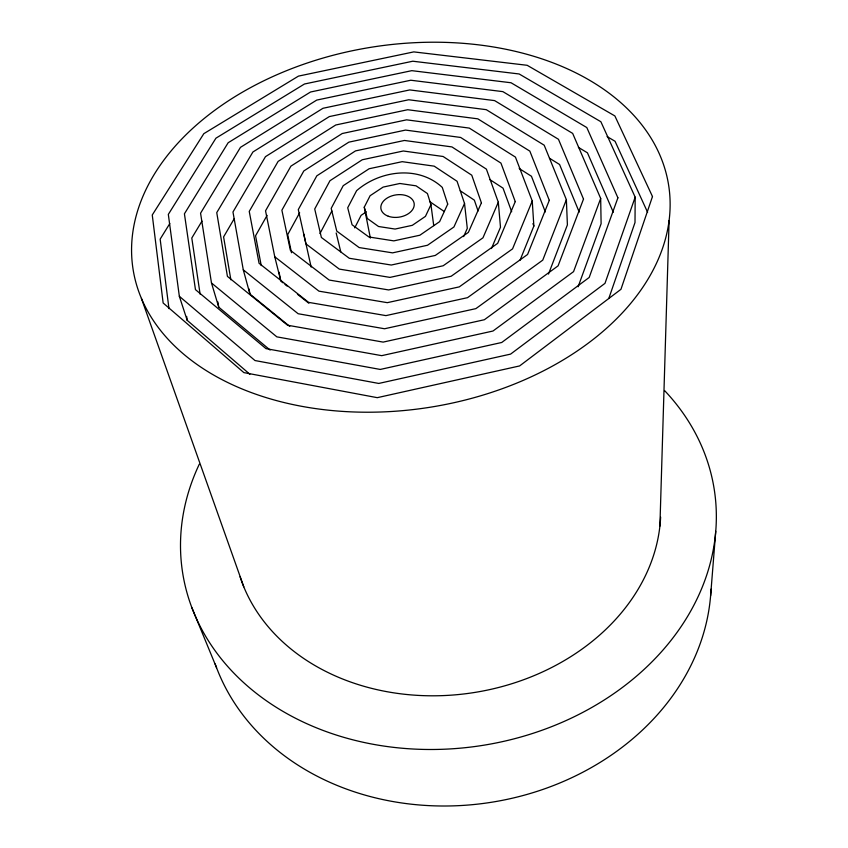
<?xml version="1.0" encoding="UTF-8"?>
<svg xmlns="http://www.w3.org/2000/svg" width="848" height="848" viewBox="0 0 848 848"><rect width="100%" height="100%" fill="white"/><g stroke="black" fill="none" stroke-linecap="round" stroke-linejoin="round"><path stroke-width="1.27" d="M249.884 374.265L187.196 320.343L179.341 296.302L168.328 214.396L215.933 138.182L304.464 84.005L412.796 61.215L519.156 73.977L600.872 121.73L635.173 197.171L635.004 222.526L608.8 298.475M659.903 526.099L669.104 220.491A271.063 182.384 -8.9 0 0 287.059 70.469A271.063 182.384 -8.9 0 0 246.386 390.695A271.063 182.384 -8.9 0 0 669.104 220.491M710.603 595.858L715.733 531.336M635.173 197.171L604.984 283.359L510.591 354.114L378.77 383.444L255.004 360.548L179.341 296.302M578.103 286.783L601.115 223.713L600.681 198.443L572.665 133.401L502.885 91.637L410.792 80.231L316.739 100.085L240.472 147.34L200.563 213.208L211.481 282.988L218.731 307.146L270.099 350.054M600.681 198.443L573.555 271.636L492.974 331.027L381.706 355.662L276.84 336.857L211.481 282.988M548.486 274.074L567.397 224.89L566.379 199.715L544.193 145.199L486.264 109.668L408.725 99.767L329.321 116.589L265.466 156.668L232.967 212.011L243.281 269.823L249.948 294.086L289.751 326.395M566.379 199.715L542.752 260.135L475.876 308.63L384.547 328.759L298.157 313.739L243.281 269.823M519.994 260.357L533.858 226.066L532.247 200.976L515.436 157.103L469.283 128.09L406.605 119.833L342.242 133.518L290.906 166.155L265.541 210.813L274.763 256.785L280.847 281.154L282.914 282.787M532.247 200.976L512.552 248.867L459.287 286.878L387.303 302.672L318.965 291.161L274.763 256.785M491.458 248.528L500.49 227.232L498.306 202.227L486.392 169.134L451.92 146.916L404.432 140.461L355.513 150.902L316.823 175.833L298.284 209.604L305.916 243.874L339.295 269.102L389.974 277.391L443.175 265.763L482.957 237.822L498.306 202.227M463.644 236.603L467.29 228.388L464.534 203.467L457.061 181.281L434.187 166.155L402.196 161.671L369.134 168.752L343.217 185.68L331.186 208.385L336.762 231.101L359.149 247.563L392.56 252.863L427.519 245.252L453.924 226.988L464.534 203.467M430.943 204.707L425.452 216.367L412.308 225.324L395.073 229.055L378.547 226.511L367.29 218.455L364.269 207.166L370.11 195.718L383.126 187.09L399.885 183.486L416.061 185.829L427.434 193.556L430.943 204.707L433.731 225.621M354.729 227.858L361.11 215.339L366.421 211.799M319.961 233.539L331.886 210.982M299.651 212.784L287.684 234.673L291.521 252.757M267.109 215.371L255.555 235.797L261.237 265.583M234.26 218.646L223.596 236.91L230.857 279.798M201.972 221.137L191.796 238.023L200.107 294.15M169.812 223.554L160.155 239.125L168.975 308.64M607.094 136.581L615.044 141.266L647.596 212.297M578.4 147.361L587.441 152.82L613.295 212.212M549.472 158.237L559.574 164.491L579.205 212.095M519.188 168.508L531.442 176.257L545.338 211.947M489.805 179.564L503.034 188.15L511.683 211.746M460.231 190.768L474.35 200.16L478.071 210.982M429.576 201.506L444.331 211.565M284.992 284.43L287.069 286.062M297.447 294.256L308.852 303.255M191.902 607.74L216.569 667.747M532.936 223.628L533.858 226.066M141.415 298.401L243.779 586.816M370.364 238.108L364.269 207.166M336.168 232.977L340.79 251.888M303.796 234.101L311.152 267.078M279.045 272.219L280.582 279.872M249.026 288.956L249.948 294.086M217.915 301.983L218.731 307.146M186.655 316.452L187.196 320.343M711.027 589.169A254.029 212.053 -8.9 0 1 489.232 802.611A254.029 212.053 -8.9 0 1 215.191 663.984M664.535 390.536A269.049 217.088 -8.9 0 1 482.576 745.403A269.049 217.088 -8.9 0 1 199.291 464.216M660.624 517.068A214.703 172.801 -8.9 0 1 469.962 693.166A214.703 172.801 -8.9 0 1 240.079 576.788M652.483 196.535L620.948 289.316L519.612 365.933L377.275 397.67L243.874 372.611L163.145 303.001L152.258 214.989L203.827 133.666L298.443 76.119L413.782 51.898L527.17 65.296L614.864 115.932L652.483 196.535M617.906 197.807L589.19 277.466L501.719 342.486L380.254 369.442L265.986 348.634L195.453 289.624L184.419 213.802L228.154 142.74L310.559 91.997L411.799 70.66L511.058 82.765L586.805 127.55L617.906 197.807M583.509 199.079L558.079 265.859L484.356 319.738L383.137 342.104L287.557 325.229L227.423 276.384L216.749 212.615L252.916 151.983L322.993 108.279L409.764 89.93L494.617 100.605L558.461 139.284L583.509 199.079M549.292 200.34L527.583 254.474L467.524 297.669L385.935 315.615L308.619 302.376L259.064 263.283L249.238 211.417L278.123 161.396L335.744 124.995L407.676 109.731L477.816 118.837L529.852 151.135L549.292 200.34M515.255 201.601L497.681 243.323L451.168 276.247L388.649 289.942L329.194 280.063L290.376 250.308L281.886 210.209L303.807 170.967L348.835 142.157L405.524 130.083L460.644 137.45L500.945 163.102L515.255 201.601M481.399 202.852L468.372 232.384L435.289 255.439L391.278 265.032L349.281 258.269L321.381 237.472L314.714 209L329.957 180.73L362.276 159.763L403.319 150.997L443.101 156.488L471.764 175.197L481.399 202.852M447.712 204.092L439.614 221.657L419.855 235.225L393.832 240.874L368.901 236.984L352.068 224.762L347.712 207.781L356.605 190.673C379.968 170.342 418.403 165.212 442.285 187.397L447.712 204.092M388.257 216.229A16.822 11.236 -8.9 0 0 414.206 205.322A16.822 11.236 -8.9 0 0 390.133 196.513A16.822 11.236 -8.9 0 0 388.257 216.229"/></g></svg>
